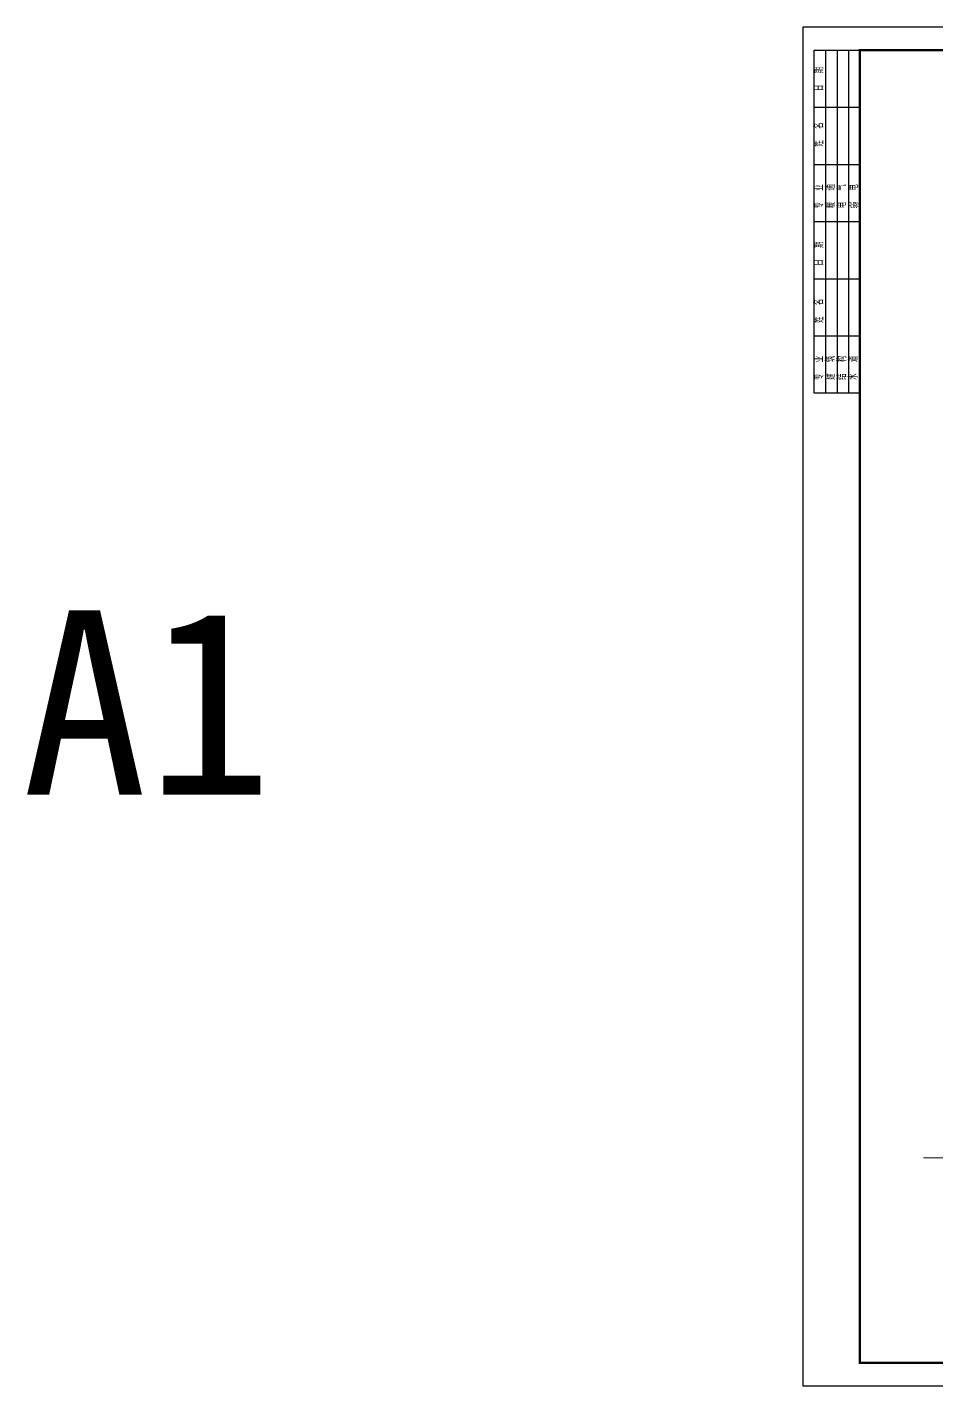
# Model space of a CAD drawing. Extents: x 28773 to 175644, y 7355 to 486294.
# Drawn here: x 36617 to 76408, y 68551 to 127951 of the extents above; entities that cross this region are included whole.
import ezdxf

# ---------------------------------------------------------------- set-up
doc = ezdxf.new("R2010")
doc.units = 0
doc.header["$LTSCALE"] = 1000
doc.header["$MEASUREMENT"] = 0
doc.layers.add('PUB_TEXT', color=7, linetype='Continuous')
doc.layers.add('TWT_TITLE', color=7, linetype='Continuous')
doc.styles.add('_TCH_DYN', font='')
doc.styles.get("Standard").update_dxf_attribs({"font": 'gbenor.shx', "bigfont": 'gbcbig.shx'})
doc.styles.get('_TCH_DYN').set_extended_font_data('SimSun')

# ---------------------------------------------------------------- blocks, each defined once
blk = doc.blocks.new('$titleblk$00000094')
for p, q in [((-150, 20), (0, 20)), ((-150, 0), (-150, 20)), ((-125, 20), (-125, 0)), ((-100, 20), (-100, 0)), ((-75, 20), (-75, 0)), ((-50, 20), (-50, 0)), ((-25, 20), (-25, 0)), ((0, 20), (0, 0)), ((0, 15), (-150, 15)), ((0, 10), (-150, 10)), ((0, 5), (-150, 5))]:
    blk.add_line(p, q)
at = {"width": 0.8}
for s, p in [(' 专   业', (-145.93, 16)), (' 姓   名', (-120.93, 16)), (' 日   期', (-95.93, 16)), (' 专   业', (-70.93, 16)), (' 姓   名', (-43.85, 16)), (' 日   期', (-19.57, 16)), ('建   筑', (-144.19, 11)), ('暖   通', (-69.19, 11)), ('结   构', (-144.19, 6)), ('电   气', (-69.19, 6)), ('水   道', (-144.19, 1)), ('弱   电', (-69.19, 0.73))]:
    blk.add_text(s, height=3.5, rotation=0, dxfattribs=at).set_placement(p)

msp = doc.modelspace()

# ---------------------------------------------------------------- linework, layer by layer
at = {"const_width": 40}
msp.add_lwpolyline([(144978, 78515), (75816, 78515)], dxfattribs=at)
at = {"layer": 'TWT_TITLE'}
msp.add_lwpolyline([(70544, 68551), (154644, 68551), (154644, 127951), (70544, 127951)], close=True, dxfattribs=at)
at = {"layer": 'TWT_TITLE', "const_width": 100}
msp.add_lwpolyline([(73044, 69551), (153644, 69551), (153644, 126951), (73044, 126951)], close=True, dxfattribs=at)

# ---------------------------------------------------------------- block references
at = {"layer": 'TWT_TITLE', "xscale": 100, "yscale": 100, "zscale": 100, "rotation": 90}
msp.add_blockref('$titleblk$00000094', (73044, 126951), dxfattribs=at)

# ---------------------------------------------------------------- texts
at = {"layer": 'PUB_TEXT', "style": '_TCH_DYN'}
msp.add_text('A1', height=8056.1, dxfattribs=at).set_placement((36387, 94396))

doc.saveas('drawing.dxf')
